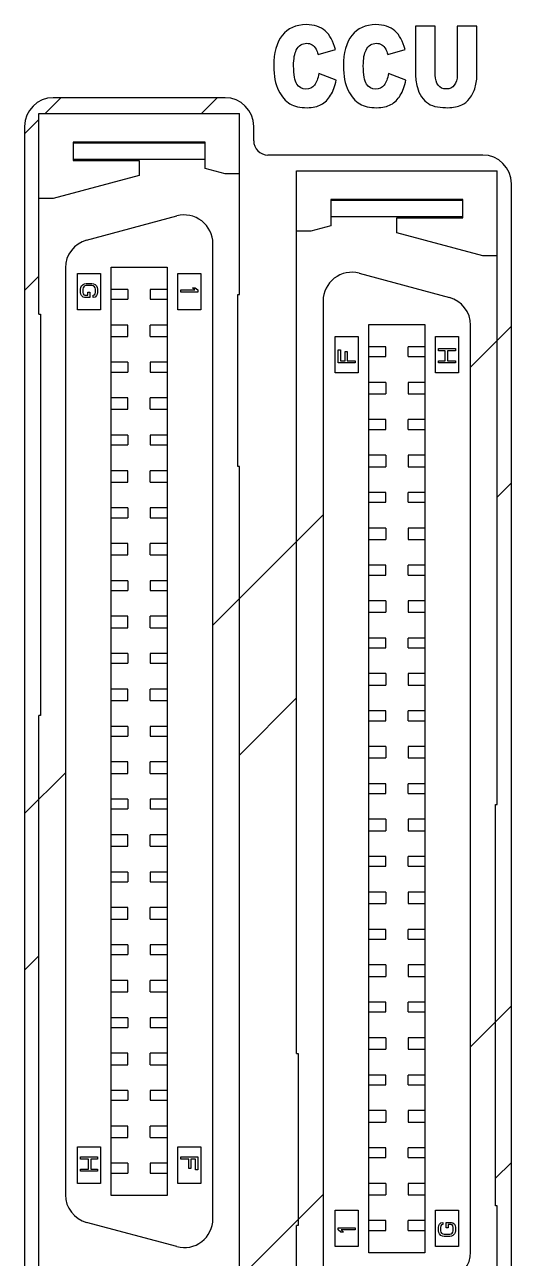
# Model space of a CAD drawing. Header units: inches. Extents: x 0 to 369, y 0 to 130.
# Drawn here: x 125 to 142, y 23.62 to 66.65 of the extents above; entities that cross this region are included whole.
import ezdxf

# ---------------------------------------------------------------- set-up
doc = ezdxf.new("R2010")
doc.units = ezdxf.units.IN
doc.header["$LTSCALE"] = 3.63
doc.header["$MEASUREMENT"] = 0
doc.layers.add('BRMJ710_4_00DXF_CONTINUOUS_LINE', color=7, linetype='CONTINUOUS')
doc.layers.add('TE_1734101_5DXF_CONTINUOUS_LINE', color=7, linetype='CONTINUOUS')

msp = doc.modelspace()

# ---------------------------------------------------------------- linework, layer by layer
at = {"layer": 'BRMJ710_4_00DXF_CONTINUOUS_LINE', "color": 4, "linetype": 'Continuous'}
for p, q in [((138.652, 66.6), (138.652, 64.931)), ((139.343, 66.6), (138.652, 66.6)), ((139.343, 64.891), (139.343, 66.6)), ((140.108, 66.6), (140.108, 64.891)), ((140.799, 66.6), (140.108, 66.6)), ((140.799, 64.931), (140.799, 66.6)), ((135.248, 65.607), (135.859, 65.777)), ((137.682, 65.607), (138.293, 65.777)), ((135.88, 64.717), (135.274, 64.946)), ((138.314, 64.717), (137.708, 64.946))]:
    msp.add_line(p, q, dxfattribs=at)
at = {"layer": 'BRMJ710_4_00DXF_CONTINUOUS_LINE', "color": 2, "linetype": 'Continuous'}
for p, q in [((125.713, 63.55), (126.263, 64.1)), ((131.174, 63.55), (131.724, 64.1)), ((125, 62.837), (125.5, 63.337)), ((125, 57.376), (125.5, 57.876)), ((140.575, 54.704), (142, 56.129)), ((141.5, 50.168), (142, 50.668)), ((131.575, 45.704), (135.425, 49.554)), ((132.5, 41.168), (134.5, 43.168)), ((125, 39.129), (126.425, 40.554)), ((125, 33.668), (125.5, 34.168)), ((140.575, 30.996), (142, 32.421)), ((141.445, 26.406), (142, 26.961)), ((132.136, 22.558), (135.425, 25.846))]:
    msp.add_line(p, q, dxfattribs=at)
at = {"layer": 'BRMJ710_4_00DXF_CONTINUOUS_LINE', "color": 7, "linetype": 'Continuous'}
for p, q in [((132, 64.1), (126, 64.1)), ((125, 63.1), (125, 21)), ((133, 62.6), (133, 63.1)), ((141, 62.1), (133.5, 62.1)), ((142, 19), (142, 61.1))]:
    msp.add_line(p, q, dxfattribs=at)
for centre, radius, start, end in [((126, 63.1), 1, 90, 180), ((132, 63.1), 1, 0, 90), ((133.5, 62.6), 0.5, 180, 270), ((141, 61.1), 1, 0, 90)]:
    msp.add_arc(centre, radius, start, end, dxfattribs=at)
at = {"layer": 'BRMJ710_4_00DXF_CONTINUOUS_LINE', "color": 4, "linetype": 'Continuous'}
for points in [[(133.996, 66.273), (133.799, 66.025), (133.701, 65.67), (133.701, 65.206)], [(134.834, 66.648), (134.473, 66.648), (134.193, 66.522), (133.996, 66.273)], [(135.498, 66.433), (135.336, 66.575), (135.115, 66.648), (134.834, 66.648)], [(135.859, 65.777), (135.779, 66.071), (135.66, 66.291), (135.498, 66.433)], [(136.43, 66.273), (136.233, 66.025), (136.135, 65.67), (136.135, 65.206)], [(137.268, 66.648), (136.907, 66.648), (136.627, 66.522), (136.43, 66.273)], [(137.932, 66.433), (137.77, 66.575), (137.549, 66.648), (137.268, 66.648)], [(138.293, 65.777), (138.213, 66.071), (138.094, 66.291), (137.932, 66.433)], [(134.489, 65.764), (134.572, 65.92), (134.693, 66), (134.85, 66)], [(134.85, 66), (134.919, 66), (134.982, 65.981), (135.038, 65.946)], [(135.038, 65.946), (135.093, 65.911), (135.141, 65.859), (135.18, 65.793)], [(136.923, 65.764), (137.006, 65.92), (137.127, 66), (137.284, 66)], [(137.284, 66), (137.353, 66), (137.416, 65.981), (137.472, 65.946)], [(137.472, 65.946), (137.527, 65.911), (137.575, 65.859), (137.614, 65.793)], [(134.395, 65.211), (134.395, 65.462), (134.426, 65.645), (134.489, 65.764)], [(135.18, 65.793), (135.203, 65.754), (135.226, 65.691), (135.248, 65.607)], [(136.829, 65.211), (136.829, 65.462), (136.86, 65.645), (136.923, 65.764)], [(137.614, 65.793), (137.637, 65.754), (137.66, 65.691), (137.682, 65.607)], [(133.701, 65.206), (133.701, 64.858), (133.756, 64.574), (133.869, 64.35)], [(134.508, 64.573), (134.432, 64.688), (134.395, 64.902), (134.395, 65.211)], [(136.135, 65.206), (136.135, 64.858), (136.19, 64.574), (136.303, 64.35)], [(136.942, 64.573), (136.866, 64.688), (136.829, 64.902), (136.829, 65.211)], [(134.826, 64.402), (134.688, 64.402), (134.583, 64.459), (134.508, 64.573)], [(135.274, 64.946), (135.243, 64.768), (135.193, 64.633), (135.126, 64.541)], [(135.688, 64.184), (135.775, 64.325), (135.839, 64.503), (135.88, 64.717)], [(137.26, 64.402), (137.122, 64.402), (137.017, 64.459), (136.942, 64.573)], [(137.708, 64.946), (137.677, 64.768), (137.627, 64.633), (137.56, 64.541)], [(138.122, 64.184), (138.209, 64.325), (138.273, 64.503), (138.314, 64.717)], [(138.652, 64.931), (138.652, 64.793), (138.673, 64.637), (138.716, 64.457)], [(139.443, 64.533), (139.376, 64.619), (139.343, 64.738), (139.343, 64.891)], [(140.108, 64.891), (140.108, 64.736), (140.073, 64.616), (140.006, 64.532)], [(140.736, 64.463), (140.777, 64.61), (140.799, 64.765), (140.799, 64.931)], [(133.869, 64.35), (133.981, 64.129), (134.114, 63.972), (134.268, 63.885)], [(135.126, 64.541), (135.058, 64.447), (134.957, 64.402), (134.826, 64.402)], [(135.361, 63.861), (135.491, 63.934), (135.599, 64.041), (135.688, 64.184)], [(136.303, 64.35), (136.415, 64.129), (136.548, 63.972), (136.703, 63.885)], [(137.56, 64.541), (137.492, 64.447), (137.391, 64.402), (137.26, 64.402)], [(137.795, 63.861), (137.925, 63.934), (138.033, 64.041), (138.122, 64.184)], [(138.716, 64.457), (138.742, 64.346), (138.791, 64.239), (138.863, 64.135)], [(138.863, 64.135), (138.935, 64.031), (139.014, 63.951), (139.101, 63.893)], [(139.726, 64.405), (139.605, 64.405), (139.511, 64.447), (139.443, 64.533)], [(140.006, 64.532), (139.938, 64.447), (139.845, 64.405), (139.726, 64.405)], [(140.542, 64.077), (140.631, 64.188), (140.695, 64.316), (140.736, 64.463)], [(134.268, 63.885), (134.422, 63.798), (134.621, 63.752), (134.866, 63.752)], [(134.866, 63.752), (135.066, 63.752), (135.231, 63.789), (135.361, 63.861)], [(136.703, 63.885), (136.857, 63.798), (137.055, 63.752), (137.3, 63.752)], [(137.3, 63.752), (137.5, 63.752), (137.665, 63.789), (137.795, 63.861)], [(139.101, 63.893), (139.187, 63.836), (139.295, 63.8), (139.424, 63.781)], [(139.424, 63.781), (139.552, 63.762), (139.671, 63.752), (139.781, 63.752)], [(139.781, 63.752), (139.969, 63.752), (140.131, 63.785), (140.265, 63.846)], [(140.265, 63.846), (140.362, 63.89), (140.453, 63.966), (140.542, 64.077)]]:
    msp.add_open_spline(points, degree=3, dxfattribs=at)
at = {"layer": 'TE_1734101_5DXF_CONTINUOUS_LINE', "color": 7, "linetype": 'Continuous'}
for p, q in [((125.5, 56.55), (125.5, 63.55)), ((125.5, 63.55), (132.5, 63.55)), ((132.5, 57.24), (132.5, 63.55)), ((126.7, 62.555), (126.7, 61.905)), ((131.3, 62.555), (126.7, 62.555)), ((131.3, 62.516), (126.7, 62.516)), ((131.3, 61.63), (131.3, 62.555)), ((131.3, 61.944), (126.7, 61.944)), ((126.7, 61.905), (129, 61.905)), ((129, 61.905), (129, 61.383)), ((132, 61.442), (131.3, 61.63)), ((134.5, 30.76), (134.5, 61.55)), ((134.5, 61.55), (141.5, 61.55)), ((141.5, 39.45), (141.5, 61.55)), ((129, 61.383), (126, 60.579)), ((132.5, 61.442), (132, 61.442)), ((126, 60.579), (125.5, 60.579)), ((135.7, 60.555), (135.7, 59.63)), ((140.3, 60.555), (135.7, 60.555)), ((140.3, 60.516), (135.7, 60.516)), ((140.3, 59.905), (140.3, 60.555)), ((127.166, 59.132), (130.316, 59.976)), ((140.3, 59.944), (135.7, 59.944)), ((138, 59.383), (138, 59.905)), ((138, 59.905), (140.3, 59.905)), ((135, 59.442), (134.5, 59.442)), ((135.7, 59.63), (135, 59.442)), ((131.575, 24.99), (131.575, 59.01)), ((141, 58.579), (138, 59.383)), ((141.5, 58.579), (141, 58.579)), ((126.425, 58.166), (126.425, 25.834)), ((128.025, 25.81), (128.025, 58.19)), ((128.025, 58.19), (129.975, 58.19)), ((129.975, 58.19), (129.975, 25.81)), ((126.85, 56.7), (126.85, 57.97)), ((126.85, 57.97), (127.65, 57.97)), ((127.65, 57.97), (127.65, 56.7)), ((130.35, 56.7), (130.35, 57.97)), ((130.35, 57.97), (131.15, 57.97)), ((131.15, 57.97), (131.15, 56.7)), ((136.684, 57.976), (139.834, 57.132)), ((126.95, 57.42), (126.963, 57.482)), ((126.95, 57.308), (126.95, 57.42)), ((126.963, 57.245), (126.95, 57.308)), ((126.963, 57.482), (126.988, 57.533)), ((126.988, 57.195), (126.963, 57.245)), ((126.988, 57.533), (127.039, 57.582)), ((127.039, 57.47), (127.027, 57.42)), ((127.027, 57.42), (127.027, 57.308)), ((127.027, 57.308), (127.039, 57.257)), ((127.039, 57.582), (127.09, 57.607)), ((127.065, 57.507), (127.039, 57.47)), ((127.039, 57.257), (127.065, 57.22)), ((127.103, 57.533), (127.065, 57.507)), ((127.09, 57.607), (127.154, 57.62)), ((127.154, 57.545), (127.103, 57.533)), ((127.154, 57.62), (127.346, 57.62)), ((127.346, 57.545), (127.154, 57.545)), ((127.205, 57.207), (127.205, 57.32)), ((127.205, 57.32), (127.282, 57.32)), ((127.282, 57.32), (127.282, 57.132)), ((127.346, 57.62), (127.41, 57.607)), ((127.397, 57.533), (127.346, 57.545)), ((127.435, 57.507), (127.397, 57.533)), ((127.41, 57.607), (127.461, 57.582)), ((127.461, 57.47), (127.435, 57.507)), ((127.435, 57.22), (127.461, 57.257)), ((127.461, 57.582), (127.512, 57.533)), ((127.473, 57.42), (127.461, 57.47)), ((127.461, 57.257), (127.473, 57.308)), ((127.473, 57.308), (127.473, 57.42)), ((127.512, 57.533), (127.537, 57.482)), ((127.537, 57.245), (127.512, 57.195)), ((127.537, 57.482), (127.55, 57.42)), ((127.55, 57.308), (127.537, 57.245)), ((127.55, 57.42), (127.55, 57.308)), ((128.61, 57.41), (128.025, 57.41)), ((128.61, 57.41), (128.61, 57.07)), ((129.39, 57.41), (129.39, 57.07)), ((129.975, 57.41), (129.39, 57.41)), ((130.45, 57.32), (130.45, 57.395)), ((130.45, 57.395), (130.948, 57.395)), ((131.05, 57.32), (130.45, 57.32)), ((130.948, 57.395), (130.859, 57.47)), ((130.859, 57.47), (130.961, 57.47)), ((130.961, 57.47), (131.05, 57.395)), ((131.05, 57.395), (131.05, 57.32)), ((132.445, 51.24), (132.445, 57.24)), ((132.445, 57.24), (132.5, 57.24)), ((127.039, 57.145), (126.988, 57.195)), ((127.09, 57.132), (127.039, 57.145)), ((127.065, 57.22), (127.103, 57.207)), ((127.282, 57.132), (127.09, 57.132)), ((127.103, 57.207), (127.205, 57.207)), ((127.397, 57.207), (127.435, 57.22)), ((127.397, 57.132), (127.397, 57.207)), ((127.461, 57.145), (127.397, 57.132)), ((127.512, 57.195), (127.461, 57.145)), ((128.025, 57.07), (128.61, 57.07)), ((129.39, 57.07), (129.975, 57.07)), ((135.425, 57.01), (135.425, 22.99)), ((125.5, 56.55), (125.555, 56.55)), ((125.555, 56.55), (125.555, 42.55)), ((127.65, 56.7), (126.85, 56.7)), ((131.15, 56.7), (130.35, 56.7)), ((128.61, 56.17), (128.025, 56.17)), ((128.61, 55.77), (128.61, 56.17)), ((129.39, 55.77), (129.39, 56.17)), ((129.975, 56.17), (129.39, 56.17)), ((137.025, 23.81), (137.025, 56.19)), ((137.025, 56.19), (138.975, 56.19)), ((138.975, 56.19), (138.975, 23.81)), ((140.575, 23.834), (140.575, 56.166)), ((128.025, 55.77), (128.61, 55.77)), ((129.39, 55.77), (129.975, 55.77)), ((135.85, 54.5), (135.85, 55.77)), ((135.85, 55.77), (136.65, 55.77)), ((136.65, 55.77), (136.65, 54.5)), ((139.35, 54.5), (139.35, 55.77)), ((139.35, 55.77), (140.15, 55.77)), ((140.15, 55.77), (140.15, 54.5)), ((135.95, 54.85), (135.95, 55.3)), ((135.95, 55.3), (136.027, 55.3)), ((136.027, 55.3), (136.027, 54.925)), ((136.193, 54.925), (136.193, 55.25)), ((136.193, 55.25), (136.269, 55.25)), ((136.269, 55.25), (136.269, 54.925)), ((137.61, 55.41), (137.025, 55.41)), ((137.61, 55.07), (137.61, 55.41)), ((138.39, 55.07), (138.39, 55.41)), ((138.975, 55.41), (138.39, 55.41)), ((139.45, 55.275), (139.45, 55.35)), ((139.45, 55.35), (140.05, 55.35)), ((139.693, 55.275), (139.45, 55.275)), ((139.693, 54.925), (139.693, 55.275)), ((139.769, 55.275), (139.769, 54.925)), ((140.05, 55.275), (139.769, 55.275)), ((140.05, 55.35), (140.05, 55.275)), ((128.61, 54.87), (128.025, 54.87)), ((128.61, 54.87), (128.61, 54.53)), ((129.39, 54.87), (129.39, 54.53)), ((129.975, 54.87), (129.39, 54.87)), ((136.55, 54.85), (135.95, 54.85)), ((136.027, 54.925), (136.193, 54.925)), ((136.269, 54.925), (136.55, 54.925)), ((136.55, 54.925), (136.55, 54.85)), ((137.025, 55.07), (137.61, 55.07)), ((138.39, 55.07), (138.975, 55.07)), ((139.45, 54.85), (139.45, 54.925)), ((139.45, 54.925), (139.693, 54.925)), ((140.05, 54.85), (139.45, 54.85)), ((139.769, 54.925), (140.05, 54.925)), ((140.05, 54.925), (140.05, 54.85)), ((128.025, 54.53), (128.61, 54.53)), ((129.39, 54.53), (129.975, 54.53)), ((136.65, 54.5), (135.85, 54.5)), ((140.15, 54.5), (139.35, 54.5)), ((137.61, 54.17), (137.025, 54.17)), ((137.61, 54.17), (137.61, 53.77)), ((138.39, 54.17), (138.39, 53.77)), ((138.975, 54.17), (138.39, 54.17)), ((128.61, 53.63), (128.025, 53.63)), ((128.61, 53.23), (128.61, 53.63)), ((129.39, 53.23), (129.39, 53.63)), ((129.975, 53.63), (129.39, 53.63)), ((137.025, 53.77), (137.61, 53.77)), ((138.39, 53.77), (138.975, 53.77)), ((128.025, 53.23), (128.61, 53.23)), ((129.39, 53.23), (129.975, 53.23)), ((137.61, 52.87), (137.025, 52.87)), ((137.025, 52.53), (137.61, 52.53)), ((137.61, 52.53), (137.61, 52.87)), ((138.39, 52.53), (138.39, 52.87)), ((138.975, 52.87), (138.39, 52.87)), ((138.39, 52.53), (138.975, 52.53)), ((128.61, 52.33), (128.025, 52.33)), ((128.61, 52.33), (128.61, 51.99)), ((129.39, 52.33), (129.39, 51.99)), ((129.975, 52.33), (129.39, 52.33)), ((128.025, 51.99), (128.61, 51.99)), ((129.39, 51.99), (129.975, 51.99)), ((132.5, 51.24), (132.445, 51.24)), ((132.5, 20.45), (132.5, 51.24)), ((137.61, 51.63), (137.025, 51.63)), ((137.025, 51.23), (137.61, 51.23)), ((137.61, 51.63), (137.61, 51.23)), ((138.39, 51.63), (138.39, 51.23)), ((138.975, 51.63), (138.39, 51.63)), ((138.39, 51.23), (138.975, 51.23)), ((128.61, 51.09), (128.025, 51.09)), ((128.61, 50.69), (128.61, 51.09)), ((129.39, 50.69), (129.39, 51.09)), ((129.975, 51.09), (129.39, 51.09)), ((128.025, 50.69), (128.61, 50.69)), ((129.39, 50.69), (129.975, 50.69)), ((137.61, 50.33), (137.025, 50.33)), ((137.025, 49.99), (137.61, 49.99)), ((137.61, 49.99), (137.61, 50.33)), ((138.39, 49.99), (138.39, 50.33)), ((138.975, 50.33), (138.39, 50.33)), ((138.39, 49.99), (138.975, 49.99)), ((128.61, 49.79), (128.025, 49.79)), ((128.61, 49.79), (128.61, 49.45)), ((129.39, 49.79), (129.39, 49.45)), ((129.975, 49.79), (129.39, 49.79)), ((128.025, 49.45), (128.61, 49.45)), ((129.39, 49.45), (129.975, 49.45)), ((137.61, 49.09), (137.025, 49.09)), ((137.61, 49.09), (137.61, 48.69)), ((138.39, 49.09), (138.39, 48.69)), ((138.975, 49.09), (138.39, 49.09)), ((137.025, 48.69), (137.61, 48.69)), ((138.39, 48.69), (138.975, 48.69)), ((128.61, 48.55), (128.025, 48.55)), ((128.61, 48.15), (128.61, 48.55)), ((129.39, 48.15), (129.39, 48.55)), ((129.975, 48.55), (129.39, 48.55)), ((128.025, 48.15), (128.61, 48.15)), ((129.39, 48.15), (129.975, 48.15)), ((137.61, 47.79), (137.025, 47.79)), ((137.61, 47.45), (137.61, 47.79)), ((138.39, 47.45), (138.39, 47.79)), ((138.975, 47.79), (138.39, 47.79)), ((137.025, 47.45), (137.61, 47.45)), ((138.39, 47.45), (138.975, 47.45)), ((128.61, 47.25), (128.025, 47.25)), ((128.025, 46.91), (128.61, 46.91)), ((128.61, 47.25), (128.61, 46.91)), ((129.39, 47.25), (129.39, 46.91)), ((129.975, 47.25), (129.39, 47.25)), ((129.39, 46.91), (129.975, 46.91)), ((137.61, 46.55), (137.025, 46.55)), ((137.61, 46.55), (137.61, 46.15)), ((138.39, 46.55), (138.39, 46.15)), ((138.975, 46.55), (138.39, 46.55)), ((137.025, 46.15), (137.61, 46.15)), ((138.39, 46.15), (138.975, 46.15)), ((128.61, 46.01), (128.025, 46.01)), ((128.61, 45.61), (128.61, 46.01)), ((129.39, 45.61), (129.39, 46.01)), ((129.975, 46.01), (129.39, 46.01)), ((128.025, 45.61), (128.61, 45.61)), ((129.39, 45.61), (129.975, 45.61)), ((137.61, 45.25), (137.025, 45.25)), ((137.61, 44.91), (137.61, 45.25)), ((138.39, 44.91), (138.39, 45.25)), ((138.975, 45.25), (138.39, 45.25)), ((137.025, 44.91), (137.61, 44.91)), ((138.39, 44.91), (138.975, 44.91)), ((128.61, 44.71), (128.025, 44.71)), ((128.025, 44.37), (128.61, 44.37)), ((128.61, 44.71), (128.61, 44.37)), ((129.39, 44.71), (129.39, 44.37)), ((129.975, 44.71), (129.39, 44.71)), ((129.39, 44.37), (129.975, 44.37)), ((137.61, 44.01), (137.025, 44.01)), ((137.61, 44.01), (137.61, 43.61)), ((138.39, 44.01), (138.39, 43.61)), ((138.975, 44.01), (138.39, 44.01)), ((128.61, 43.47), (128.025, 43.47)), ((128.61, 43.07), (128.61, 43.47)), ((129.39, 43.07), (129.39, 43.47)), ((129.975, 43.47), (129.39, 43.47)), ((137.025, 43.61), (137.61, 43.61)), ((138.39, 43.61), (138.975, 43.61)), ((128.025, 43.07), (128.61, 43.07)), ((129.39, 43.07), (129.975, 43.07)), ((137.61, 42.71), (137.025, 42.71)), ((137.61, 42.37), (137.61, 42.71)), ((138.39, 42.37), (138.39, 42.71)), ((138.975, 42.71), (138.39, 42.71)), ((125.5, 20.45), (125.5, 42.55)), ((125.555, 42.55), (125.5, 42.55)), ((137.025, 42.37), (137.61, 42.37)), ((138.39, 42.37), (138.975, 42.37)), ((128.61, 42.17), (128.025, 42.17)), ((128.025, 41.83), (128.61, 41.83)), ((128.61, 42.17), (128.61, 41.83)), ((129.39, 42.17), (129.39, 41.83)), ((129.975, 42.17), (129.39, 42.17)), ((129.39, 41.83), (129.975, 41.83)), ((137.61, 41.47), (137.025, 41.47)), ((137.61, 41.47), (137.61, 41.07)), ((138.39, 41.47), (138.39, 41.07)), ((138.975, 41.47), (138.39, 41.47)), ((128.61, 40.93), (128.025, 40.93)), ((128.61, 40.53), (128.61, 40.93)), ((129.39, 40.53), (129.39, 40.93)), ((129.975, 40.93), (129.39, 40.93)), ((137.025, 41.07), (137.61, 41.07)), ((138.39, 41.07), (138.975, 41.07)), ((128.025, 40.53), (128.61, 40.53)), ((129.39, 40.53), (129.975, 40.53)), ((137.61, 40.17), (137.025, 40.17)), ((137.61, 39.83), (137.61, 40.17)), ((138.39, 39.83), (138.39, 40.17)), ((138.975, 40.17), (138.39, 40.17)), ((128.61, 39.63), (128.025, 39.63)), ((128.61, 39.63), (128.61, 39.29)), ((129.39, 39.63), (129.39, 39.29)), ((129.975, 39.63), (129.39, 39.63)), ((137.025, 39.83), (137.61, 39.83)), ((138.39, 39.83), (138.975, 39.83)), ((128.025, 39.29), (128.61, 39.29)), ((129.39, 39.29), (129.975, 39.29)), ((141.445, 25.45), (141.445, 39.45)), ((141.445, 39.45), (141.5, 39.45)), ((137.61, 38.93), (137.025, 38.93)), ((137.61, 38.93), (137.61, 38.53)), ((138.39, 38.93), (138.39, 38.53)), ((138.975, 38.93), (138.39, 38.93)), ((128.61, 38.39), (128.025, 38.39)), ((128.61, 37.99), (128.61, 38.39)), ((129.39, 37.99), (129.39, 38.39)), ((129.975, 38.39), (129.39, 38.39)), ((137.025, 38.53), (137.61, 38.53)), ((138.39, 38.53), (138.975, 38.53)), ((128.025, 37.99), (128.61, 37.99)), ((129.39, 37.99), (129.975, 37.99)), ((137.61, 37.63), (137.025, 37.63)), ((137.61, 37.29), (137.61, 37.63)), ((138.39, 37.29), (138.39, 37.63)), ((138.975, 37.63), (138.39, 37.63)), ((128.61, 37.09), (128.025, 37.09)), ((128.61, 37.09), (128.61, 36.75)), ((129.39, 37.09), (129.39, 36.75)), ((129.975, 37.09), (129.39, 37.09)), ((137.025, 37.29), (137.61, 37.29)), ((138.39, 37.29), (138.975, 37.29)), ((128.025, 36.75), (128.61, 36.75)), ((129.39, 36.75), (129.975, 36.75)), ((137.61, 36.39), (137.025, 36.39)), ((137.61, 36.39), (137.61, 35.99)), ((138.39, 36.39), (138.39, 35.99)), ((138.975, 36.39), (138.39, 36.39)), ((128.61, 35.85), (128.025, 35.85)), ((128.61, 35.45), (128.61, 35.85)), ((129.39, 35.45), (129.39, 35.85)), ((129.975, 35.85), (129.39, 35.85)), ((137.025, 35.99), (137.61, 35.99)), ((138.39, 35.99), (138.975, 35.99)), ((128.025, 35.45), (128.61, 35.45)), ((129.39, 35.45), (129.975, 35.45)), ((137.61, 35.09), (137.025, 35.09)), ((137.61, 34.75), (137.61, 35.09)), ((138.39, 34.75), (138.39, 35.09)), ((138.975, 35.09), (138.39, 35.09)), ((128.61, 34.55), (128.025, 34.55)), ((128.61, 34.55), (128.61, 34.21)), ((129.39, 34.55), (129.39, 34.21)), ((129.975, 34.55), (129.39, 34.55)), ((137.025, 34.75), (137.61, 34.75)), ((138.39, 34.75), (138.975, 34.75)), ((128.025, 34.21), (128.61, 34.21)), ((129.39, 34.21), (129.975, 34.21)), ((137.61, 33.85), (137.025, 33.85)), ((137.61, 33.85), (137.61, 33.45)), ((138.39, 33.85), (138.39, 33.45)), ((138.975, 33.85), (138.39, 33.85)), ((128.61, 33.31), (128.025, 33.31)), ((128.61, 32.91), (128.61, 33.31)), ((129.39, 32.91), (129.39, 33.31)), ((129.975, 33.31), (129.39, 33.31)), ((137.025, 33.45), (137.61, 33.45)), ((138.39, 33.45), (138.975, 33.45)), ((128.025, 32.91), (128.61, 32.91)), ((129.39, 32.91), (129.975, 32.91)), ((137.61, 32.55), (137.025, 32.55)), ((137.61, 32.21), (137.61, 32.55)), ((138.39, 32.21), (138.39, 32.55)), ((138.975, 32.55), (138.39, 32.55)), ((128.61, 32.01), (128.025, 32.01)), ((128.61, 32.01), (128.61, 31.67)), ((129.39, 32.01), (129.39, 31.67)), ((129.975, 32.01), (129.39, 32.01)), ((137.025, 32.21), (137.61, 32.21)), ((138.39, 32.21), (138.975, 32.21)), ((128.025, 31.67), (128.61, 31.67)), ((129.39, 31.67), (129.975, 31.67)), ((137.61, 31.31), (137.025, 31.31)), ((137.61, 31.31), (137.61, 30.91)), ((138.39, 31.31), (138.39, 30.91)), ((138.975, 31.31), (138.39, 31.31)), ((128.61, 30.77), (128.025, 30.77)), ((128.61, 30.37), (128.61, 30.77)), ((129.39, 30.37), (129.39, 30.77)), ((129.975, 30.77), (129.39, 30.77)), ((134.5, 30.76), (134.555, 30.76)), ((134.555, 30.76), (134.555, 24.76)), ((137.025, 30.91), (137.61, 30.91)), ((138.39, 30.91), (138.975, 30.91)), ((128.025, 30.37), (128.61, 30.37)), ((129.39, 30.37), (129.975, 30.37)), ((137.61, 30.01), (137.025, 30.01)), ((137.61, 29.67), (137.61, 30.01)), ((138.39, 29.67), (138.39, 30.01)), ((138.975, 30.01), (138.39, 30.01)), ((128.61, 29.47), (128.025, 29.47)), ((128.61, 29.47), (128.61, 29.13)), ((129.39, 29.47), (129.39, 29.13)), ((129.975, 29.47), (129.39, 29.47)), ((137.025, 29.67), (137.61, 29.67)), ((138.39, 29.67), (138.975, 29.67)), ((128.025, 29.13), (128.61, 29.13)), ((129.39, 29.13), (129.975, 29.13)), ((137.61, 28.77), (137.025, 28.77)), ((137.61, 28.77), (137.61, 28.37)), ((138.39, 28.77), (138.39, 28.37)), ((138.975, 28.77), (138.39, 28.77)), ((128.61, 28.23), (128.025, 28.23)), ((128.61, 27.83), (128.61, 28.23)), ((129.39, 27.83), (129.39, 28.23)), ((129.975, 28.23), (129.39, 28.23)), ((137.025, 28.37), (137.61, 28.37)), ((138.39, 28.37), (138.975, 28.37)), ((128.025, 27.83), (128.61, 27.83)), ((129.39, 27.83), (129.975, 27.83)), ((126.85, 26.23), (126.85, 27.5)), ((126.85, 27.5), (127.65, 27.5)), ((126.95, 27.075), (126.95, 27.15)), ((126.95, 27.15), (127.55, 27.15)), ((127.55, 27.15), (127.55, 27.075)), ((127.65, 27.5), (127.65, 26.23)), ((130.35, 26.23), (130.35, 27.5)), ((130.35, 27.5), (131.15, 27.5)), ((130.45, 27.075), (130.45, 27.15)), ((130.45, 27.15), (131.05, 27.15)), ((131.05, 27.15), (131.05, 26.7)), ((131.15, 27.5), (131.15, 26.23)), ((137.61, 27.47), (137.025, 27.47)), ((137.025, 27.13), (137.61, 27.13)), ((137.61, 27.13), (137.61, 27.47)), ((138.39, 27.13), (138.39, 27.47)), ((138.975, 27.47), (138.39, 27.47)), ((138.39, 27.13), (138.975, 27.13)), ((127.231, 27.075), (126.95, 27.075)), ((126.95, 26.65), (126.95, 26.725)), ((126.95, 26.725), (127.231, 26.725)), ((127.231, 26.725), (127.231, 27.075)), ((127.307, 27.075), (127.307, 26.725)), ((127.55, 27.075), (127.307, 27.075)), ((127.307, 26.725), (127.55, 26.725)), ((127.55, 26.725), (127.55, 26.65)), ((128.61, 26.93), (128.025, 26.93)), ((128.61, 26.93), (128.61, 26.59)), ((129.39, 26.93), (129.39, 26.59)), ((129.975, 26.93), (129.39, 26.93)), ((130.731, 27.075), (130.45, 27.075)), ((130.731, 26.75), (130.731, 27.075)), ((130.807, 26.75), (130.731, 26.75)), ((130.807, 27.075), (130.807, 26.75)), ((130.973, 27.075), (130.807, 27.075)), ((130.973, 26.7), (130.973, 27.075)), ((131.05, 26.7), (130.973, 26.7)), ((127.55, 26.65), (126.95, 26.65)), ((128.025, 26.59), (128.61, 26.59)), ((129.39, 26.59), (129.975, 26.59)), ((127.65, 26.23), (126.85, 26.23)), ((131.15, 26.23), (130.35, 26.23)), ((137.61, 26.23), (137.025, 26.23)), ((137.025, 25.83), (137.61, 25.83)), ((137.61, 26.23), (137.61, 25.83)), ((138.39, 26.23), (138.39, 25.83)), ((138.975, 26.23), (138.39, 26.23)), ((138.39, 25.83), (138.975, 25.83)), ((129.975, 25.81), (128.025, 25.81)), ((141.5, 25.45), (141.445, 25.45)), ((141.5, 18.45), (141.5, 25.45)), ((135.85, 24.03), (135.85, 25.3)), ((135.85, 25.3), (136.65, 25.3)), ((136.65, 25.3), (136.65, 24.03)), ((139.35, 24.03), (139.35, 25.3)), ((139.35, 25.3), (140.15, 25.3)), ((140.15, 25.3), (140.15, 24.03)), ((130.316, 24.024), (127.166, 24.868)), ((134.5, 18.45), (134.5, 24.76)), ((134.555, 24.76), (134.5, 24.76)), ((135.95, 24.605), (135.95, 24.68)), ((135.95, 24.68), (136.55, 24.68)), ((136.039, 24.53), (135.95, 24.605)), ((136.141, 24.53), (136.039, 24.53)), ((136.052, 24.605), (136.141, 24.53)), ((136.55, 24.605), (136.052, 24.605)), ((136.55, 24.68), (136.55, 24.605)), ((137.61, 24.93), (137.025, 24.93)), ((137.025, 24.59), (137.61, 24.59)), ((137.61, 24.59), (137.61, 24.93)), ((138.39, 24.59), (138.39, 24.93)), ((138.975, 24.93), (138.39, 24.93)), ((138.39, 24.59), (138.975, 24.59)), ((139.45, 24.692), (139.463, 24.755)), ((139.45, 24.58), (139.45, 24.692)), ((139.463, 24.518), (139.45, 24.58)), ((139.463, 24.755), (139.488, 24.805)), ((139.488, 24.805), (139.539, 24.855)), ((139.539, 24.743), (139.527, 24.692)), ((139.527, 24.692), (139.527, 24.58)), ((139.527, 24.58), (139.539, 24.53)), ((139.539, 24.855), (139.603, 24.867)), ((139.565, 24.78), (139.539, 24.743)), ((139.539, 24.53), (139.565, 24.492)), ((139.603, 24.792), (139.565, 24.78)), ((139.603, 24.867), (139.603, 24.792)), ((139.718, 24.68), (139.718, 24.867)), ((139.718, 24.867), (139.91, 24.867)), ((139.795, 24.68), (139.718, 24.68)), ((139.795, 24.792), (139.795, 24.68)), ((139.897, 24.792), (139.795, 24.792)), ((139.935, 24.78), (139.897, 24.792)), ((139.91, 24.867), (139.961, 24.855)), ((139.961, 24.743), (139.935, 24.78)), ((139.935, 24.492), (139.961, 24.53)), ((139.961, 24.855), (140.012, 24.805)), ((139.973, 24.692), (139.961, 24.743)), ((139.961, 24.53), (139.973, 24.58)), ((139.973, 24.58), (139.973, 24.692)), ((140.012, 24.805), (140.037, 24.755)), ((140.037, 24.755), (140.05, 24.692)), ((140.05, 24.58), (140.037, 24.518)), ((140.05, 24.692), (140.05, 24.58)), ((139.488, 24.467), (139.463, 24.518)), ((139.539, 24.417), (139.488, 24.467)), ((139.59, 24.393), (139.539, 24.417)), ((139.565, 24.492), (139.603, 24.467)), ((139.654, 24.38), (139.59, 24.393)), ((139.603, 24.467), (139.654, 24.455)), ((139.654, 24.455), (139.846, 24.455)), ((139.846, 24.38), (139.654, 24.38)), ((139.846, 24.455), (139.897, 24.467)), ((139.91, 24.393), (139.846, 24.38)), ((139.897, 24.467), (139.935, 24.492)), ((139.961, 24.417), (139.91, 24.393)), ((140.012, 24.467), (139.961, 24.417)), ((140.037, 24.518), (140.012, 24.467)), ((136.65, 24.03), (135.85, 24.03)), ((138.975, 23.81), (137.025, 23.81)), ((140.15, 24.03), (139.35, 24.03))]:
    msp.add_line(p, q, dxfattribs=at)
for centre, start, end in [((130.575, 59.01), 0, 105), ((127.425, 58.166), 105, 180), ((136.425, 57.01), 75, 180), ((139.575, 56.166), 0, 75), ((127.425, 25.834), 180, 255), ((130.575, 24.99), 255, 0), ((139.575, 23.834), 285, 0)]:
    msp.add_arc(centre, 1, start, end, dxfattribs=at)

doc.saveas('drawing.dxf')
